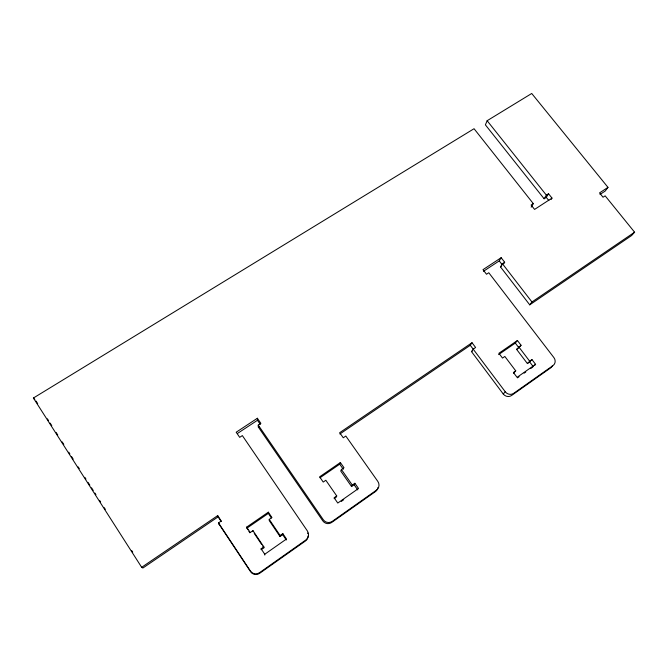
<?xml version="1.0" encoding="UTF-8"?>
<svg xmlns="http://www.w3.org/2000/svg" width="668" height="668" viewBox="0 0 668 668"><rect width="100%" height="100%" fill="white"/><g stroke="black" fill="none" stroke-linecap="round" stroke-linejoin="round"><path stroke-width="1" d="M271.392 517.934L268.327 513.4L268.327 512.189L246.634 527.144L247.853 529.749M268.327 512.189L271.943 517.533L269.246 519.395L269.229 520.539L280.009 536.513L282.689 534.642L282.823 533.623L280.126 535.511L280.009 536.513M320.005 477.762L339.72 464.168L340.371 462.54L343.987 467.709L341.406 469.487L340.747 471.057L351.543 486.504L354.098 484.717L354.883 483.273L358.532 488.483L337.774 503.046L334.125 497.777L336.73 495.957L325.834 480.259L323.228 482.062L319.613 476.843L340.371 462.54M600.031 194.446L605.258 190.998L607.98 187.357L531.72 93.478L487.139 120.716L485.402 124.866L544.119 198.763L546.274 197.369L548.537 193.745L552.002 198.095L551.083 199.532M336.73 495.957L336.104 497.293L334.167 498.654M351.543 486.504L352.303 485.077L354.883 483.273M531.152 207.18L533.298 203.615L474.055 128.715L33.4 398.019L141.674 567.307L142.868 568.034L218.135 516.823L217.676 515.638L141.674 567.307M483.465 271.291L499.238 260.896L501.167 257.698L504.674 262.24L503.697 263.818M607.98 187.357L599.538 192.91L603.037 197.235L605.15 195.841L634.6 232.197L631.636 235.52L529.741 304.842L500.474 266.883L502.42 263.726L504.674 262.24M544.119 198.763L546.374 195.148L548.537 193.745M339.887 434L470.28 345.289L472.025 342.726L475.608 347.494L473.253 349.097L471.499 351.618L503.221 393.961A6.062 5.67 40.3 0 0 511.513 395.523L550.566 367.951A5.995 5.519 39.4 0 0 552.244 365.955M529.741 304.842L531.953 301.978L634.6 232.197M498.595 354.608L515.312 343.076L517.433 340.505L521.048 345.247L519.428 347.151M534.442 365.53L535.586 364.336L531.937 359.543L527.403 363.567L516.606 349.364L521.048 345.247M513.609 373.203L515.738 370.865L504.841 356.453L502.511 358.065L498.896 353.28L517.433 340.505M527.403 363.567L531.937 359.543M503.221 393.961L505.275 391.79A6.112 5.711 40.1 0 0 513.634 393.36L552.995 365.588A6.045 5.561 39.3 0 0 553.897 357.597L488.784 272.736L486.504 274.247L482.989 269.672L501.167 257.698M264.787 555.075L264.762 554.24L286.472 539.018L282.823 533.623M535.586 364.336L517.057 377.328L513.408 372.493L515.738 370.865M341.256 501.434L343.719 499.706M517.424 377.854L519.094 376.685M524.113 373.17L525.783 371.993M530.793 368.477L532.463 367.308M261.18 549.68L261.121 548.795L263.843 546.892L252.972 530.651L250.241 532.538L246.634 527.144M261.856 549.205L263.885 547.785L263.843 546.892M516.606 349.364L518.134 348.312M246.834 528.221L268.327 513.4M308.132 536.17A6.521 6.413 -69.5 0 1 305.359 541.047L259.66 573.311A6.705 6.496 -61 0 1 250.575 571.699L218.945 524.013L218.494 522.894L221.25 521.015L217.676 515.638M218.945 524.013L219.463 523.662M471.499 351.618L472.234 351.126M472.025 342.726L339.678 432.697L343.26 437.782L345.815 436.037L377.829 481.411A6.363 6.262 53.9 0 1 376.385 490.212L332.246 521.366A6.471 6.413 -86.7 0 1 323.312 519.754L258.24 425.09L260.871 423.345L257.372 418.26L236.188 432.213L239.687 437.348L242.35 435.594L307.389 530.951A6.58 6.471 -69.5 0 1 305.71 540.086L259.585 572.643A6.772 6.555 -60.9 0 1 250.408 571.015L218.494 522.894M237.791 433.248L257.464 420.272L257.372 418.26M377.929 487.556A6.304 6.204 54.8 0 1 375.408 491.598L331.662 522.485A6.421 6.354 -86 0 1 322.803 520.89L258.324 427.044L259.142 426.51M500.474 266.883L501.309 266.323M552.002 198.095L534.584 209.418L531.11 205.026L533.298 203.615M33.4 398.019L34.819 399.514M487.139 120.716L546.374 195.148M546.274 197.369L548.854 200.609M502.42 263.726L531.953 301.978M499.238 260.896L502.278 264.837M518.744 346.842L529.632 361.154M515.312 343.076L518.894 347.786M529.691 361.972L533.298 366.715M470.28 345.289L505.275 391.79M339.72 464.168L343.302 469.287M354.098 484.717L357.714 489.886M341.406 469.487L352.303 485.077M257.464 420.272L260.286 424.372M282.689 534.642L286.296 539.986M269.246 519.395L280.126 535.511M254.241 533.39L261.614 544.403M262.749 546.09L263.885 547.785M261.121 548.795L264.762 554.24M248.872 531.277L249.89 532.805M218.135 516.823L221.233 521.483M36.072 401.101L37.692 403.631M47.42 418.844L48.505 420.539M50.142 423.094L51.77 425.641M56.137 432.463L57.774 435.027M62.157 441.874L63.802 444.445M68.754 452.186L69.856 453.914M71.518 456.503L73.171 459.091M78.156 466.882L79.267 468.619M84.828 477.319L85.947 479.056M88.176 482.546L89.854 485.168M91.541 487.799L93.219 490.429M94.898 493.051L95.942 494.679M99.574 500.357L100.617 501.985M104.266 507.688L105.31 509.325M131.654 550.507L132.723 552.169M252.972 530.651L253.105 531.695M258.24 425.09L258.324 427.044M307.597 533.014A6.521 6.413 -69.5 0 1 307.823 533.59"/></g></svg>
